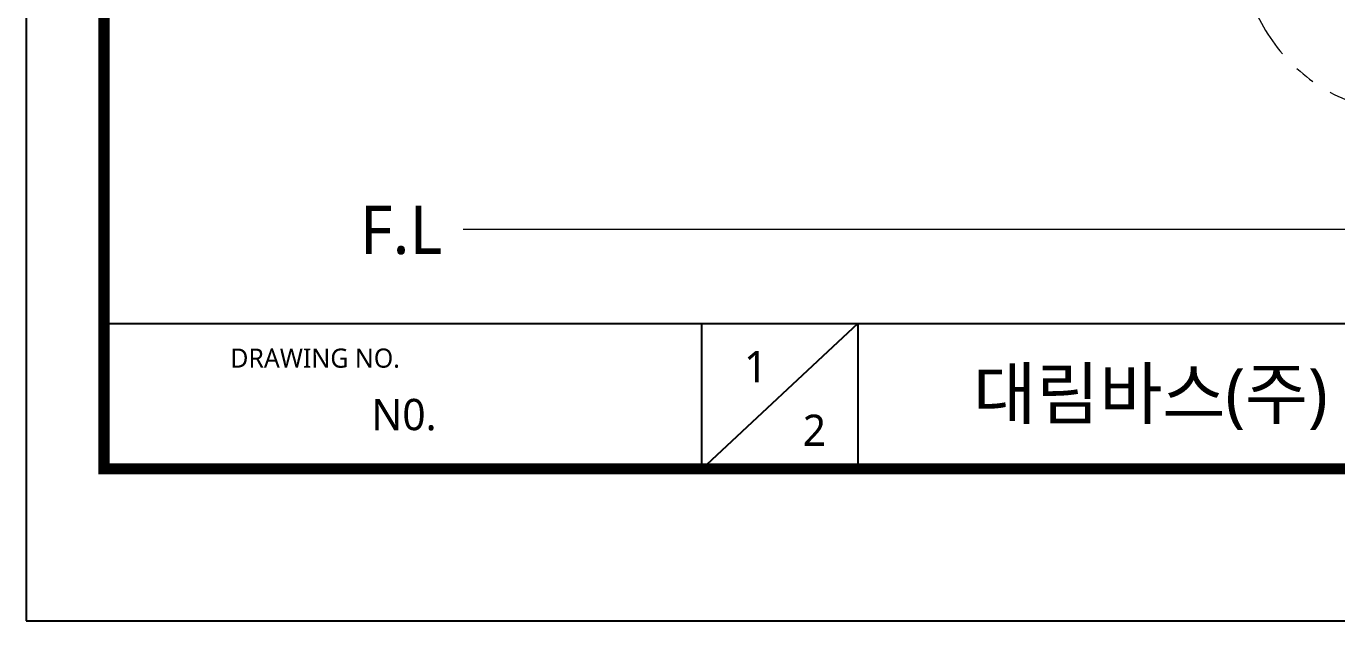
# Model space of a CAD drawing. Extents: x 1155 to 2284, y 0 to 827.
# Drawn here: x 1155.4 to 1460.9, y 0 to 138.6 of the extents above; entities that cross this region are included whole.
import ezdxf

# ---------------------------------------------------------------- set-up
doc = ezdxf.new("R2010")
doc.units = 0
doc.header["$LTSCALE"] = 3
doc.header["$MEASUREMENT"] = 0
doc.linetypes.add('CENTER2', pattern=[28.575, 19.05, -3.175, 3.175, -3.175])
doc.layers.get('0').update_dxf_attribs({"linetype": 'CONTINUOUS'})
doc.layers.add('Cneter', color=1, linetype='CENTER2', lineweight=13)
doc.layers.add('치수선', color=7, linetype='CONTINUOUS', lineweight=20)
doc.styles.add('Daelim Dimension', font='NanumGothic.ttf')

msp = doc.modelspace()

# ---------------------------------------------------------------- linework, layer by layer
at = {"color": 5}
msp.add_line((1173.56, 69.28), (2082.16, 69.28), dxfattribs=at)
at = {"color": 5, "ltscale": 40}
for p, q in [((1312.84, 69.28), (1312.84, 35.27)), ((1312.84, 69.28), (1312.84, 35.27)), ((1349.23, 69.28), (1312.84, 35.27)), ((1349.23, 69.28), (1312.84, 35.27)), ((1349.23, 69.28), (1349.23, 35.27)), ((1349.23, 69.28), (1349.23, 35.27))]:
    msp.add_line(p, q, dxfattribs=at)
at = {"ltscale": 0.5}
msp.add_lwpolyline([(1155.42, 0), (2283.82, 0), (2283.82, 826.8), (1155.42, 826.8)], close=True, dxfattribs=at)
at = {"color": 5, "linetype": 'ByBlock', "lineweight": 200, "const_width": 2.6}
msp.add_lwpolyline([(1173.56, 35.4), (2265.56, 35.4), (2265.56, 807.6), (1173.56, 807.6)], close=True, dxfattribs=at)
at = {"layer": 'Cneter', "lineweight": 5, "ltscale": 0.5}
msp.add_arc((1478.49, 158.31), 40, 180, 270, dxfattribs=at)
at = {"layer": '치수선'}
msp.add_line((2034.43, 91.16), (1257.24, 91.16), dxfattribs=at)

# ---------------------------------------------------------------- texts
at = {"color": 5, "ltscale": 40, "style": 'Daelim Dimension'}
msp.add_text('DRAWING NO.', height=4.453, dxfattribs=at).set_placement((1202.98, 58.99))
at = {"attachment_point": 1, "style": 'Daelim Dimension'}
for s, insert, char_height, width in [('1', (1322.74, 62.9), 7.29, 10.17), ('N0. ', (1235.87, 51.71), 7.287, 45.7148), ('2', (1336.41, 48.05), 7.29, 10.17)]:
    msp.add_mtext(s, dxfattribs=dict(at, insert=insert, char_height=char_height, width=width))
at = {"color": 2, "insert": (1376.14, 58.8), "char_height": 11.7115, "width": 518.4179, "attachment_point": 1, "style": 'Daelim Dimension'}
msp.add_mtext('대림바스(주) 샤워욕조_VELO_샤워욕조수전_HFB H12', dxfattribs=at)
at = {"layer": '치수선', "insert": (1252.42, 96.77), "char_height": 11.25, "attachment_point": 3, "style": 'Daelim Dimension'}
msp.add_mtext_dynamic_manual_height_columns('F.L', width=17.4109, gutter_width=12.5, heights=[0], dxfattribs=at)

doc.saveas('drawing.dxf')
